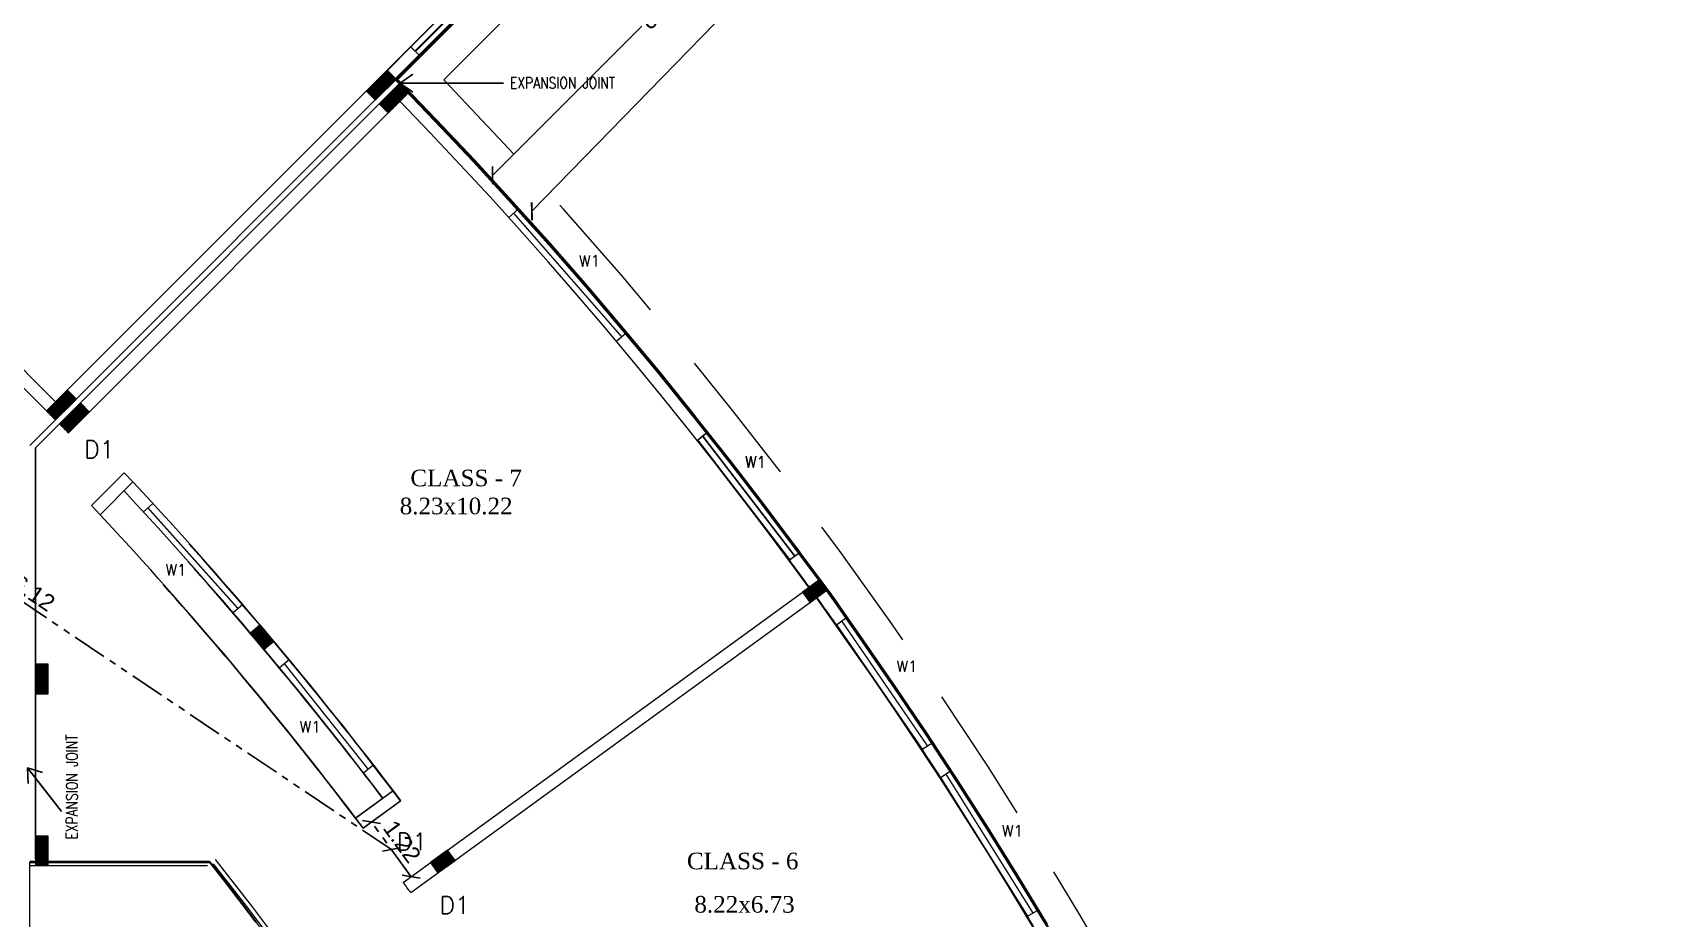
# Model space of a CAD drawing. Header units: metres. Extents: x 43 to 977, y 102 to 459.
# Drawn here: x 577.38 to 606.86, y 211.76 to 227.75 of the extents above; entities that cross this region are included whole.
import ezdxf

# ---------------------------------------------------------------- set-up
doc = ezdxf.new("R2010")
doc.units = ezdxf.units.M
doc.header["$MEASUREMENT"] = 0
doc.header["$PDMODE"] = 3
doc.linetypes.add('HIDDEN', pattern=[0.375, 0.25, -0.125])
doc.linetypes.add('PHANTOM2', pattern=[1.25, 0.625, -0.125, 0.125, -0.125, 0.125, -0.125])
doc.layers.get('0').update_dxf_attribs({"lineweight": 0})
doc.layers.get('Defpoints').update_dxf_attribs({"lineweight": 0})
for name, color, linetype, lineweight in [('BLK_1_FLR_1_ EXIT_WIDTH_ DOOR', 7, 'Continuous', 35), ('BLK_1_FLR_1_BLT_UP_AREA_DEDUCT_EXISTING', 4, 'Continuous', 35), ('Column', 1, 'Continuous', 0), ('DIST_EXIT', 7, 'Continuous', 35), ('fence', 15, 'Continuous', 0), ('FURN', 30, 'Continuous', 0), ('hatch', 7, 'Continuous', 0), ('main wall', 150, 'Continuous', 0), ('Staircase', 140, 'Continuous', 0), ('TE', 9, 'Continuous', 0), ('TEXT', 130, 'Continuous', 0), ('WALL', 7, 'Continuous', 0), ('WIN', 13, 'Continuous', 0)]:
    doc.layers.add(name, color=color, linetype=linetype, lineweight=lineweight)
doc.layers.add('BLK_1_FLR_1_BLT_UP_AREA_EXISTING', color=10, linetype='Continuous')
doc.styles.add('ARIAL', font='arial.ttf')
doc.styles.get("Standard").update_dxf_attribs({"font": 'romans.shx'})
doc.styles.add('style2', font='romantic.ttf')
doc.styles.add('visa', font='swissc.ttf')
doc.dimstyles.new('Copy of o3 400', dxfattribs={"dimscale": 0.23, "dimtxt": 0.9, "dimasz": 1, "dimexe": 5, "dimexo": 9, "dimgap": 0.23, "dimtad": 0, "dimlfac": 4, "dimzin": 3, "dimdsep": 46, "dimtxsty": 'visa', "dimblk": 'ARCHTICK', "dimcen": 0.09, "dimse1": 1, "dimse2": 1, "dimclrd": 7, "dimclre": 256, "dimclrt": 7, "dimadec": 0, "dimazin": 0, "dimtfac": 0.23, "dimtofl": 0, "dimtmove": 2, "dimatfit": 1, "dimldrblk": 'ARCHTICK', "dimfxl": 0, "dimtolj": 1, "dimtzin": 0, "dimarcsym": 0})
doc.dimstyles.new('o3', dxfattribs={"dimscale": 0.23, "dimtxt": 0.9, "dimasz": 1, "dimexe": 5, "dimexo": 9, "dimgap": 0.23, "dimtad": 0, "dimzin": 3, "dimdsep": 46, "dimtxsty": 'visa', "dimblk": 'ARCHTICK', "dimcen": 0.09, "dimse1": 1, "dimse2": 1, "dimclrd": 7, "dimclre": 256, "dimclrt": 7, "dimadec": 0, "dimazin": 0, "dimtfac": 0.23, "dimtofl": 0, "dimtmove": 2, "dimatfit": 1, "dimldrblk": 'ARCHTICK', "dimfxl": 0, "dimtolj": 1, "dimtzin": 0, "dimarcsym": 0})
doc.dimstyles.new('OPEN SPACE', dxfattribs={"dimtxt": 0.3, "dimasz": 0.23, "dimexe": 0.1875, "dimexo": 0.0625, "dimgap": 0.09, "dimtad": 3, "dimzin": 0, "dimdsep": 46, "dimtxsty": 'ARIAL', "dimblk": 'OBLIQUE', "dimcen": 0.09, "dimse1": 1, "dimse2": 1, "dimclrd": 6, "dimclre": 6, "dimclrt": 7, "dimadec": 0, "dimazin": 0, "dimtfac": 0.5, "dimtix": 1, "dimtmove": 0, "dimatfit": 3, "dimfxl": 0, "dimtolj": 1, "dimtzin": 0, "dimarcsym": 0})
pattern_1 = [(99, (-3988.3943774, -3208.6448288), (-0.0031354388602, -0.000496604729), [])]

# ---------------------------------------------------------------- blocks, each defined once
blk = doc.blocks.new('_ArchTick')
at = {"color": 0, "const_width": 0.15}
blk.add_lwpolyline([(-0.5, -0.5), (0.5, 0.5)], dxfattribs=at)
blk = doc.blocks.new('*D592')
at = {"layer": 'Defpoints', "color": 0, "lineweight": 30}
for p in [(589.65, 233.213), (583.948, 226.902), (585.683, 225.167)]:
    blk.add_point(p, dxfattribs=at)
at = {"layer": 'WALL', "color": 7, "lineweight": -2}
for p, q in [((591.689, 231.173), (588.991, 228.476)), ((585.683, 225.167), (588.381, 227.865))]:
    blk.add_line(p, q, dxfattribs=at)
at = {"layer": 'WALL', "color": 7, "lineweight": -2, "xscale": 0.23, "yscale": 0.23, "zscale": 0.23}
for p, rotation in [((591.689, 231.173), 45.00000000405316), ((585.683, 225.167), 225.0000000040532)]:
    blk.add_blockref('_ArchTick', p, dxfattribs=dict(at, rotation=rotation))
at = {"layer": 'WALL', "color": 7, "insert": (588.686, 228.17), "char_height": 0.345, "attachment_point": 5, "rotation": 45, "style": 'visa'}
blk.add_mtext('\\A1;8.49', dxfattribs=at)
blk = doc.blocks.new('*D593')
at = {"layer": 'Defpoints', "color": 0, "lineweight": 30}
for p in [(595.934, 239.212), (598.378, 236.832), (583.948, 226.902)]:
    blk.add_point(p, dxfattribs=at)
at = {"layer": 'WALL', "color": 7, "lineweight": -2}
for p, q in [((598.378, 236.832), (592.762, 231.063)), ((586.393, 224.522), (592.009, 230.29))]:
    blk.add_line(p, q, dxfattribs=at)
at = {"layer": 'WALL', "color": 7, "lineweight": -2, "xscale": 0.23, "yscale": 0.23, "zscale": 0.23}
for p, rotation in [((598.378, 236.832), 45.76370791431126), ((586.393, 224.522), 225.7637079143113)]:
    blk.add_blockref('_ArchTick', p, dxfattribs=dict(at, rotation=rotation))
at = {"layer": 'WALL', "color": 7, "insert": (592.385, 230.677), "char_height": 0.345, "attachment_point": 5, "rotation": 45.7637, "style": 'visa'}
blk.add_mtext('\\A1;17.18', dxfattribs=at)
blk = doc.blocks.new('_Oblique')
at = {"color": 0, "linetype": 'ByBlock', "lineweight": -2}
blk.add_line((-0.5, -0.5), (0.5, 0.5), dxfattribs=at)
blk = doc.blocks.new('*D722')
at = {"layer": 'BLK_1_FLR_1_ EXIT_WIDTH_ DOOR', "color": 2, "linetype": 'PHANTOM2', "lineweight": -2}
blk.add_line((584.214, 212.508), (583.498, 213.495), dxfattribs=at)
at = {"layer": 'Defpoints', "color": 0, "lineweight": 80}
for p in [(583.498, 213.495), (583.847, 213.748), (584.563, 212.761)]:
    blk.add_point(p, dxfattribs=at)
at = {"layer": 'BLK_1_FLR_1_ EXIT_WIDTH_ DOOR', "color": 2, "lineweight": -2, "xscale": 0.23, "yscale": 0.23, "zscale": 0.23}
for p, rotation in [((583.498, 213.495), 125.9999999998884), ((584.214, 212.508), 305.9999999998884)]:
    blk.add_blockref('_Oblique', p, dxfattribs=dict(at, rotation=rotation))
at = {"layer": 'BLK_1_FLR_1_ EXIT_WIDTH_ DOOR', "color": 2, "lineweight": 35, "insert": (584.051, 213.143), "char_height": 0.3, "attachment_point": 5, "rotation": 306, "style": 'ARIAL'}
blk.add_mtext('\\A1;1.22', dxfattribs=at)
blk = doc.blocks.new('*D723')
at = {"layer": 'Defpoints', "color": 0, "lineweight": 80}
for p in [(570.47, 221.983), (570.47, 221.983), (583.856, 213.001)]:
    blk.add_point(p, dxfattribs=at)
at = {"layer": 'DIST_EXIT', "color": 7, "linetype": 'PHANTOM2', "lineweight": -2}
blk.add_line((583.856, 213.001), (570.47, 221.983), dxfattribs=at)
at = {"layer": 'DIST_EXIT', "color": 7, "lineweight": -2, "xscale": 0.23, "yscale": 0.23, "zscale": 0.23}
for p, rotation in [((570.47, 221.983), 146.1385459461332), ((583.856, 213.001), 326.1385459461332)]:
    blk.add_blockref('_Oblique', p, dxfattribs=dict(at, rotation=rotation))
at = {"layer": 'DIST_EXIT', "color": 7, "lineweight": 35, "insert": (577.298, 217.694), "char_height": 0.3, "attachment_point": 5, "rotation": 326.1385, "style": 'ARIAL'}
blk.add_mtext('\\A1;16.12', dxfattribs=at)

msp = doc.modelspace()

# ---------------------------------------------------------------- hatches: boundary and pattern name
at = {"layer": 'hatch'}
h = msp.add_hatch(dxfattribs=at)
h.set_pattern_fill('ANSI31', color=256, scale=0.025396, angle=45, style=0)
h.set_pattern_definition([(360, (-2085.2794713, -4797.0798387), (-1e-14, -0.0031745225), [])])
h.paths.add_polyline_path([(583.78217, 227.06943), (583.94379, 226.90781), (583.56667, 226.5307), (583.40505, 226.69232)])
h = msp.add_hatch(dxfattribs=at)
h.set_pattern_fill('ANSI31', color=256, scale=0.025396, angle=45, style=0)
h.set_pattern_definition([(360, (-2085.512923, -4797.3132902), (-1e-14, -0.0031745225), [])])
h.paths.add_polyline_path([(584.01562, 226.83598), (584.17724, 226.67436), (583.80013, 226.29725), (583.63851, 226.45887)])
h = msp.add_hatch(dxfattribs=at)
h.set_pattern_fill('ANSI31', color=256, scale=0.025396, angle=45, style=0)
h.set_pattern_definition([(360, (-2091.055325, -4802.8556923), (-1e-14, -0.0031745225), [])])
h.paths.add_polyline_path([(578.00632, 221.29358), (578.16794, 221.13196), (577.79082, 220.75485), (577.6292, 220.91647)])
h = msp.add_hatch(dxfattribs=at)
h.set_pattern_fill('ANSI31', color=256, scale=0.025396, angle=45, style=0)
h.set_pattern_definition([(360, (-2091.2887764, -4803.0891438), (-1e-14, -0.0031745225), [])])
h.paths.add_polyline_path([(578.23977, 221.06013), (578.40139, 220.89851), (578.02427, 220.52139), (577.86265, 220.68302)])
h = msp.add_hatch(dxfattribs=at)
h.set_pattern_fill('ANSI31', color=256, scale=0.025396, angle=54, style=0)
h.set_pattern_definition([(99, (-3995.1127825, -3203.7632195), (-0.0031354388602, -0.000496604729), [])])
h.paths.add_polyline_path([(591.59034, 217.8695), (591.72469, 217.68459), (591.4165, 217.46068), (591.28215, 217.64559)])
h = msp.add_hatch(dxfattribs=at)
h.set_pattern_fill('ANSI31', color=256, scale=0.025396, angle=354.750483, style=0)
h.set_pattern_definition([(39.75048266, (-4622.8819454, 2272.2222934), (-0.0020299340595, 0.0024406885949), [])])
h.paths.add_polyline_path([(581.48981, 217.05344), (581.31408, 216.90729), (581.55768, 216.6144), (581.73341, 216.76056)])
h = msp.add_hatch(dxfattribs=at)
h.set_pattern_fill('ANSI31', color=256, scale=0.025396, angle=360, style=0)
h.set_pattern_definition([(315, (-4861.6691297, -1449.5501333), (-0.0022447263868, -0.0022447263868), [])])
h.paths.add_polyline_path([(577.65689, 216.34389), (577.42832, 216.34389), (577.42832, 215.81057), (577.65689, 215.81057)])
h = msp.add_hatch(dxfattribs=at)
h.set_pattern_fill('ANSI31', color=256, scale=0.025396, angle=360, style=0)
h.set_pattern_definition([(315, (-4861.6691297, -1452.653144), (-0.0022447263868, -0.0022447263868), [])])
h.paths.add_polyline_path([(577.65689, 213.24088), (577.42832, 213.24088), (577.42832, 212.70756), (577.65689, 212.70756)])
h = msp.add_hatch(dxfattribs=at)
h.set_pattern_fill('ANSI31', color=256, scale=0.025396, angle=54, style=0)
h.set_pattern_definition(pattern_1)
h.paths.add_polyline_path([(584.87193, 212.98789), (585.00628, 212.80298), (584.69809, 212.57907), (584.56374, 212.76398)])
h = msp.add_hatch(dxfattribs=at)
h.set_pattern_fill('ANSI31', color=256, scale=0.025396, angle=54, style=0)
h.set_pattern_definition(pattern_1)
h.paths.add_polyline_path([(584.87193, 212.98789), (585.00628, 212.80298), (584.69809, 212.57907), (584.56374, 212.76398)])

# ---------------------------------------------------------------- linework, layer by layer
at = {"layer": 'BLK_1_FLR_1_BLT_UP_AREA_DEDUCT_EXISTING', "color": 26, "lineweight": 35}
msp.add_lwpolyline([(581.40895, 211.69393), (581.16108, 212.01965), (580.82347, 212.45701), (580.58007, 212.7679), (577.32669, 212.7679)], dxfattribs=at)
at = {"layer": 'BLK_1_FLR_1_BLT_UP_AREA_EXISTING', "color": 26, "lineweight": 50}
msp.add_lwpolyline([(596.09318, 239.04831), (583.94261, 226.89774), (584.64818, 226.16764), (585.3446, 225.4288), (586.03176, 224.68135), (586.70955, 223.92539), (587.37787, 223.16104), (588.03662, 222.38843), (588.68569, 221.60767), (589.32498, 220.81888), (589.95439, 220.02219), (590.57383, 219.21772), (591.1832, 218.40559), (591.7824, 217.60814), (592.37134, 216.75888), (592.94994, 215.92455), (593.51809, 215.08308), (594.07572, 214.23459), (594.62273, 213.37922), (595.15904, 212.5171), (595.68457, 211.64837)], dxfattribs=at)
at = {"layer": 'Column'}
for points in [[(583.56667, 226.5307), (583.40505, 226.69232), (583.78217, 227.06943), (583.94379, 226.90781)], [(583.80013, 226.29725), (583.63851, 226.45887), (584.01562, 226.83598), (584.17724, 226.67436)], [(577.79082, 220.75485), (577.6292, 220.91647), (578.00632, 221.29358), (578.16794, 221.13196)], [(578.02427, 220.52139), (577.86265, 220.68302), (578.23977, 221.06013), (578.40139, 220.89851)], [(591.72469, 217.68459), (591.59034, 217.8695), (591.28215, 217.64559), (591.4165, 217.46068)], [(577.42832, 215.81057), (577.65689, 215.81057), (577.65689, 216.34389), (577.42832, 216.34389)], [(577.42832, 212.70756), (577.65689, 212.70756), (577.65689, 213.24088), (577.42832, 213.24088)], [(585.00628, 212.80298), (584.87193, 212.98789), (584.56374, 212.76398), (584.69809, 212.57907)], [(585.00628, 212.80298), (584.87193, 212.98789), (584.56374, 212.76398), (584.69809, 212.57907)]]:
    msp.add_lwpolyline(points, close=True, dxfattribs=at)
msp.add_lwpolyline([(581.73341, 216.76056), (581.48981, 217.05344), (581.31408, 216.90729), (581.55768, 216.6144), (581.73341, 216.76056)], dxfattribs=at)
at = {"layer": 'fence', "linetype": 'HIDDEN', "ltscale": 10}
msp.add_line((596.95723, 239.05038), (584.8019, 226.89505), dxfattribs=at)
msp.add_arc((525.57413, 169.85554), 82.22794, 8.6737437, 43.9217668, dxfattribs=at)
at = {"layer": 'FURN'}
for centre, end in [((526.69695, 170.58276), 43.0359736), ((526.69279, 170.57741), 41.6627634)]:
    msp.add_arc(centre, 71.00589, 37.2603953, end, dxfattribs=at)
at = {"layer": 'main wall', "linetype": 'HIDDEN', "lineweight": -3, "ltscale": 50}
for p, q in [((577.79051, 220.75515), (577.32674, 220.29138)), ((577.86265, 220.68302), (577.42832, 220.24868)), ((577.42832, 220.24868), (577.42832, 212.83032))]:
    msp.add_line(p, q, dxfattribs=at)
at = {"layer": 'Staircase'}
for p, q in [((580.56988, 212.78077), (577.32669, 212.78078)), ((580.53303, 212.70458), (577.32669, 212.70459))]:
    msp.add_line(p, q, dxfattribs=at)
for radius, end in [(67.88216, 38.3594216), (67.95835, 38.3905086)]:
    msp.add_arc((527.41488, 170.61454), radius, 27.0290136, end, dxfattribs=at)
at = {"layer": 'WALL'}
for p, q in [((577.79072, 220.75536), (584.3661, 227.33074)), ((584.20448, 227.49236), (577.79195, 221.07984)), ((583.77642, 226.73155), (584.37026, 227.32539)), ((584.20864, 227.48701), (583.77766, 227.05603)), ((584.3661, 227.33074), (584.20448, 227.49236)), ((584.37026, 227.32539), (584.20864, 227.48701)), ((577.86255, 220.68353), (584.00502, 226.826)), ((578.02417, 220.52191), (584.01038, 226.50812)), ((583.56657, 226.53121), (583.40495, 226.69283)), ((583.56657, 226.53121), (583.40495, 226.69283)), ((583.80002, 226.29776), (583.6384, 226.45938)), ((583.80002, 226.29776), (583.6384, 226.45938)), ((577.79072, 220.75536), (572.67398, 225.87437)), ((577.79195, 221.07984), (572.94476, 225.92741)), ((585.97947, 224.40804), (586.14964, 224.56537)), ((585.97947, 224.40804), (586.14964, 224.56537)), ((587.92552, 222.18348), (588.1013, 222.33048)), ((587.92552, 222.18348), (588.1013, 222.33048)), ((577.79072, 220.75536), (577.6291, 220.91698)), ((577.79072, 220.75536), (577.6291, 220.91698)), ((577.86255, 220.68353), (578.02417, 220.52191)), ((578.02417, 220.52191), (577.86255, 220.68353)), ((578.02417, 220.52191), (577.86255, 220.68353)), ((589.38884, 220.39547), (589.5677, 220.5387)), ((589.38467, 220.39012), (589.56353, 220.53335)), ((578.44062, 219.20816), (579.03351, 219.80105)), ((578.59696, 219.04125), (579.18991, 219.63421)), ((578.59696, 219.04125), (578.44062, 219.20816)), ((579.54643, 219.24305), (579.3722, 219.09197)), ((591.04458, 218.22638), (591.23208, 218.3626)), ((591.04875, 218.23173), (591.23624, 218.36795)), ((584.07052, 212.40603), (591.40543, 217.73515)), ((581.17488, 217.42296), (581.00065, 217.27188)), ((584.20486, 212.22112), (591.53977, 217.55024)), ((581.48981, 217.05344), (581.31408, 216.90729)), ((581.58858, 216.93533), (581.48981, 217.05344)), ((591.89545, 217.05526), (592.08295, 217.19149)), ((581.83361, 216.28522), (582.00942, 216.42908)), ((577.42875, 215.81086), (577.65732, 215.81086)), ((577.42875, 215.81086), (577.65732, 215.81086)), ((593.44035, 214.80796), (593.63184, 214.93381)), ((583.34798, 214.37771), (583.5238, 214.52157)), ((593.77509, 214.2986), (593.96659, 214.42445)), ((583.20582, 213.56711), (583.884, 214.05983)), ((583.20999, 213.57245), (583.88817, 214.06518)), ((583.34394, 213.38493), (584.02208, 213.87762)), ((583.34811, 213.39028), (584.02624, 213.88297)), ((583.34394, 213.38493), (583.20582, 213.56711)), ((583.34811, 213.39028), (583.20999, 213.57245)), ((577.42875, 212.70785), (577.65732, 212.70785)), ((577.42875, 212.70785), (577.65732, 212.70785)), ((595.34296, 211.7931), (595.54272, 211.91059))]:
    msp.add_line(p, q, dxfattribs=at)
at = {"layer": 'WALL', "color": 7}
msp.add_lwpolyline([(577.32673, 208.17558), (577.32669, 212.7679), (580.58007, 212.7679, -0.20759987), (594.66416, 159.3262), (594.66416, 159.3262), (594.66416, 159.3262), (591.83033, 159.31493), (546.63085, 159.3278, -0.20934812), (560.55893, 213.22147), (563.61155, 213.22147), (563.61155, 208.19379), (577.32673, 208.17558), (577.32669, 212.7679), (580.58007, 212.7679)], format="xyb", dxfattribs=at)
at = {"layer": 'WALL'}
for centre, radius, start, end in [((526.6907, 170.58276), 80.3009, 41.0220197, 44.4596003), ((525.57413, 169.85554), 81.38987, 8.7061241, 44.1120856), ((525.57413, 169.85554), 81.61843, 8.7061241, 41.4762809), ((526.69695, 170.58276), 71.84397, 37.0633714, 43.2412701), ((526.69695, 170.58276), 71.6154, 37.2496666, 43.0526956), ((526.69279, 170.57741), 71.84397, 37.0633714, 41.8591568), ((526.69279, 170.57741), 71.6154, 37.2496666, 41.6730346), ((526.69279, 170.57741), 80.07233, 36.0817751, 36.517916), ((526.69279, 170.57741), 80.3009, 35.4835582, 36.5164418), ((526.69279, 170.57741), 80.07233, 35.482084, 35.9182249), ((526.69279, 170.57741), 80.3009, 33.0950976, 33.5299911), ((526.69279, 170.57741), 80.07233, 33.0944769, 33.5306118), ((526.69279, 170.57741), 71.00589, 35.9077833, 36.0922167), ((526.69279, 170.57741), 71.00589, 35.9077833, 36.0922167), ((526.69279, 170.57741), 80.07233, 30.5433136, 30.9794545), ((526.69279, 170.57741), 80.3009, 29.9450967, 30.9779803)]:
    msp.add_arc(centre, radius, start, end, dxfattribs=at)
at = {"layer": 'WIN', "color": 7}
for p, q in [((584.20448, 227.49236), (586.40358, 229.69146)), ((584.20864, 227.48701), (586.40775, 229.68612)), ((584.3661, 227.33074), (586.57236, 229.52268)), ((584.37026, 227.32539), (586.57653, 229.51733)), ((591.23624, 218.36795), (589.5677, 220.5387)), ((591.04458, 218.22638), (589.38467, 220.39012)), ((591.04875, 218.23173), (589.38884, 220.39547)), ((591.23208, 218.3626), (589.56353, 220.53335)), ((591.89545, 217.05526), (593.44035, 214.80796)), ((593.63136, 214.93349), (592.08295, 217.19149)), ((595.54272, 211.91059), (593.9661, 214.42413)), ((593.77509, 214.2986), (595.34296, 211.7931))]:
    msp.add_line(p, q, dxfattribs=at)
at = {"layer": 'WIN', "const_width": 0.0254}
for points in [[(586.48439, 229.61065), (584.28529, 227.41155)], [(586.48856, 229.60531), (584.28945, 227.4062)], [(588.01341, 222.25698), (586.06456, 224.48671)], [(588.01341, 222.25698), (586.06456, 224.48671)], [(589.4741, 220.46174), (591.13833, 218.29449)], [(589.47827, 220.46708), (591.1425, 218.29984)], [(581.08777, 217.34742), (579.45932, 219.16751)], [(591.9892, 217.12337), (593.5361, 214.87088)], [(583.43589, 214.44964), (581.92152, 216.35715)], [(593.87084, 214.36153), (595.44284, 211.85184)]]:
    msp.add_lwpolyline(points, dxfattribs=at)

# ---------------------------------------------------------------- texts
at = {"layer": 'TEXT', "lineweight": -3, "width": 0.8}
msp.add_text('EXPANSION JOINT', height=0.2031694, dxfattribs=at).set_placement((585.99945, 226.7373))
at = {"layer": 'TEXT', "color": 4, "style": 'style2'}
for s, p in [('CLASS - 7', (584.19961, 219.5564)), ('8.23x10.22', (584.00656, 219.05108)), ('CLASS - 6', (589.19329, 212.64208)), ('8.22x6.73', (589.32719, 211.85949))]:
    msp.add_text(s, height=0.3, dxfattribs=at).set_placement(p)
at = {"layer": 'TEXT', "lineweight": -3, "width": 0.8}
msp.add_text('EXPANSION JOINT', height=0.2031694, rotation=90, dxfattribs=at).set_placement((578.18967, 213.18125))
at = {"layer": 'WALL'}
msp.add_text('W1', height=0.203169, rotation=1.216458, dxfattribs=at).set_placement((587.24647, 223.51837))
msp.add_text('W1', height=0.203169, rotation=1.216458, dxfattribs=at).set_placement((587.24647, 223.51837))
for s, height, p in [('D1', 0.313036, (578.30935, 220.06689)), ('W1', 0.203169, (590.23916, 219.88922)), ('W1', 0.203169, (590.24332, 219.89456)), ('W1', 0.203169, (579.77643, 217.94453)), ('W1', 0.203169, (592.97677, 216.20483)), ('W1', 0.203169, (582.19842, 215.11036)), ('D1', 0.313036, (583.95368, 212.98554)), ('W1', 0.203169, (594.88006, 213.23299)), ('D1', 0.313036, (584.72352, 211.8382))]:
    msp.add_text(s, height=height, dxfattribs=at).set_placement(p)

# ---------------------------------------------------------------- dimensions: what is measured, and where the dimension line sits
at = {"layer": 'BLK_1_FLR_1_ EXIT_WIDTH_ DOOR', "color": 2, "lineweight": 35}
dim = msp.add_aligned_dim(p1=(584.56332, 212.76148), p2=(583.84661, 213.74795), distance=0.43118, dimstyle='OPEN SPACE', override={"dimpost": '\\X', "dimclrd": 2, "dimclrt": 2, "dimfxl": 0, "dimarcsym": 2}, dxfattribs=at)
dim.commit()
dim.dimension.update_dxf_attribs({"geometry": '*D722', "text_midpoint": (584.0508, 213.14271)})
at = {"layer": 'DIST_EXIT', "color": 7, "lineweight": 35}
dim = msp.add_aligned_dim(p1=(583.85614, 213.00128), p2=(570.46976, 221.98349), distance=0, dimstyle='OPEN SPACE', override={"dimpost": '\\X', "dimclrd": 7, "dimfxl": 0, "dimarcsym": 2}, dxfattribs=at)
dim.commit()
dim.dimension.update_dxf_attribs({"geometry": '*D723', "text_midpoint": (577.29844, 217.69431)})
at = {"layer": 'WALL'}
dim = msp.add_aligned_dim(p1=(583.94795, 226.90247), p2=(595.93363, 239.21201), distance=-3.41202, dimstyle='o3', override={"dimtxt": 1.5, "dimpost": '\\X'}, dxfattribs=at)
dim.commit()
dim.dimension.update_dxf_attribs({"geometry": '*D593', "text_midpoint": (592.3854, 230.67695)})
dim = msp.add_linear_dim(base=(585.68297, 225.16745), p1=(589.64999, 233.21251), p2=(583.94795, 226.90247), angle=225, dimstyle='o3', override={"dimtxt": 1.5, "dimpost": '\\X'}, dxfattribs=at)
dim.commit()
dim.dimension.update_dxf_attribs({"geometry": '*D592', "text_midpoint": (588.68599, 228.17047)})

# ---------------------------------------------------------------- leaders
at = {"layer": 'TE', "color": 22, "ltscale": 20}
for points in [[(584.01531, 226.83629), (585.88401, 226.83629)], [(577.28621, 214.47299), (577.80219, 213.80876)]]:
    msp.add_leader(points, dimstyle='Copy of o3 400', override={"dimtxt": 1, "dimldrblk": 'Open90'}, dxfattribs=at)

doc.saveas('drawing.dxf')
